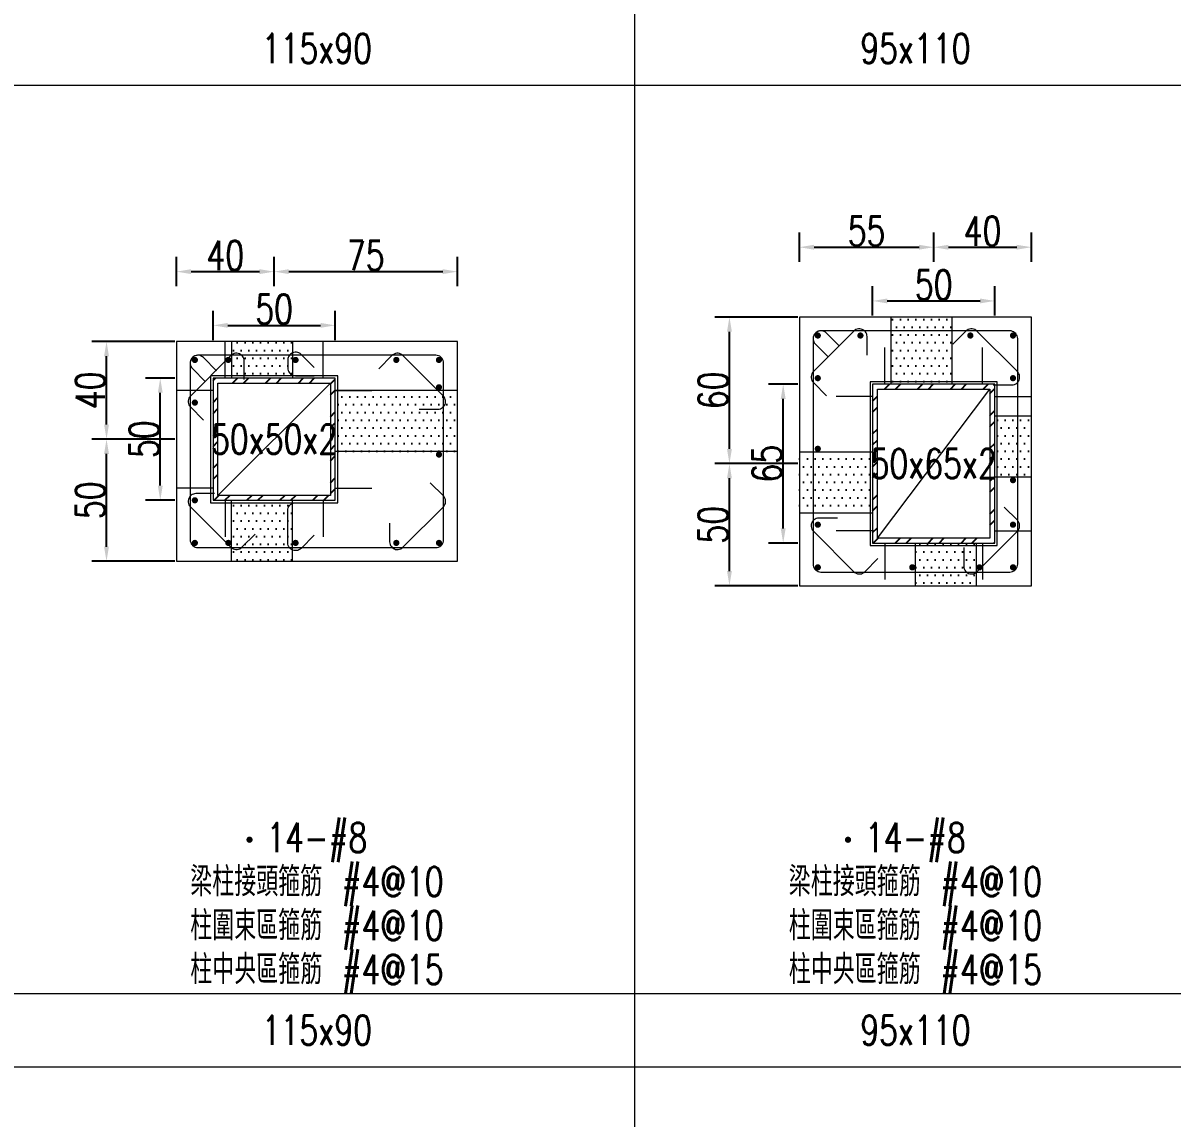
# Model space of a CAD drawing. Header units: millimetres. Extents: x 0 to 3905, y 0 to 8880.
# Drawn here: x 1969.7 to 2440.4, y 5607.1 to 6055.4 of the extents above; entities that cross this region are included whole.
import ezdxf
from ezdxf.enums import TextEntityAlignment as Align

# ---------------------------------------------------------------- set-up
doc = ezdxf.new("R2010")
doc.units = ezdxf.units.MM
doc.layers.get('DEFPOINTS').update_dxf_attribs({"color": 3})
for name, color, linetype in [('Hatch線', 6, 'Continuous'), ('TC-鋼粱', 132, 'Continuous'), ('主筋斷面', 2, 'Continuous'), ('文字-主筋根數', 7, 'Continuous'), ('文字-剪力筋 中央區', 7, 'Continuous'), ('文字-剪力筋-BC', 7, 'Continuous'), ('文字-剪力筋-圍束區', 7, 'Continuous'), ('文字-斷面尺寸', 7, 'Continuous'), ('文字-輔助字', 7, 'Continuous'), ('柱斷面線', 4, 'Continuous'), ('標註字', 4, 'Continuous'), ('箍筋線', 1, 'Continuous'), ('網格線', 7, 'Continuous'), ('鋼柱', 11, 'Continuous')]:
    doc.layers.add(name, color=color, linetype=linetype)
doc.styles.add('note', font='txt.shx', dxfattribs={"width": 0.75, "height": 12})
doc.styles.add('txt', font='txt.shx', dxfattribs={"height": 0.2, "bigfont": 'chineset.shx'})
doc.dimstyles.new('RCAD_DIM', dxfattribs={"dimtxt": 12, "dimasz": 6, "dimexe": 6, "dimexo": 0.625, "dimtad": 1, "dimdec": 0, "dimdsep": 46, "dimtxsty": 'note', "dimcen": 2.5, "dimclrd": 256, "dimclre": 256, "dimclrt": 256, "dimadec": 0, "dimazin": 0, "dimtfac": 1, "dimtmove": 0, "dimatfit": 3, "dimfxl": 0, "dimtolj": 1, "dimarcsym": 0})

# ---------------------------------------------------------------- blocks, each defined once
blk = doc.blocks.new('*D1158')
at = {"layer": 'DEFPOINTS', "color": 0}
for p in [(2097.5, 5931.62), (2047.5, 5925), (2097.5, 5925)]:
    blk.add_point(p, dxfattribs=at)
at = {"layer": '標註字', "lineweight": -2}
for p, q in [((2047.5, 5925.62), (2047.5, 5937.62)), ((2097.5, 5925.62), (2097.5, 5937.62)), ((2053.5, 5931.62), (2091.5, 5931.62))]:
    blk.add_line(p, q, dxfattribs=at)
at = {"layer": '標註字'}
for points in [[(2053.5, 5932.62), (2053.5, 5930.62), (2047.5, 5931.62)], [(2091.5, 5930.62), (2091.5, 5932.62), (2097.5, 5931.62)]]:
    blk.add_solid(points, dxfattribs=at)
at = {"layer": '標註字', "insert": (2072.5, 5938.25), "char_height": 12, "attachment_point": 5, "style": 'note'}
blk.add_mtext('\\A1;50', dxfattribs=at)
blk = doc.blocks.new('*D1159')
at = {"layer": 'DEFPOINTS', "color": 0}
for p in [(2025.88, 5910), (2032.5, 5910), (2032.5, 5860)]:
    blk.add_point(p, dxfattribs=at)
at = {"layer": '標註字', "lineweight": -2}
for p, q in [((2031.88, 5910), (2019.88, 5910)), ((2025.88, 5866), (2025.88, 5904)), ((2031.88, 5860), (2019.88, 5860))]:
    blk.add_line(p, q, dxfattribs=at)
at = {"layer": '標註字'}
for points in [[(2026.88, 5904), (2024.88, 5904), (2025.88, 5910)], [(2024.88, 5866), (2026.88, 5866), (2025.88, 5860)]]:
    blk.add_solid(points, dxfattribs=at)
at = {"layer": '標註字', "insert": (2019.25, 5885), "char_height": 12, "attachment_point": 5, "rotation": 90, "style": 'note'}
blk.add_mtext('\\A1;50', dxfattribs=at)
blk = doc.blocks.new('*D1160')
at = {"layer": 'DEFPOINTS', "color": 0}
for p in [(2072.5, 5953.62), (2032.5, 5947), (2072.5, 5947)]:
    blk.add_point(p, dxfattribs=at)
at = {"layer": '標註字', "lineweight": -2}
for p, q in [((2032.5, 5947.62), (2032.5, 5959.62)), ((2072.5, 5947.62), (2072.5, 5959.62)), ((2038.5, 5953.62), (2066.5, 5953.62))]:
    blk.add_line(p, q, dxfattribs=at)
at = {"layer": '標註字'}
for points in [[(2038.5, 5954.62), (2038.5, 5952.62), (2032.5, 5953.62)], [(2066.5, 5952.62), (2066.5, 5954.62), (2072.5, 5953.62)]]:
    blk.add_solid(points, dxfattribs=at)
at = {"layer": '標註字', "insert": (2052.5, 5960.25), "char_height": 12, "attachment_point": 5, "style": 'note'}
blk.add_mtext('\\A1;40', dxfattribs=at)
blk = doc.blocks.new('*D1161')
at = {"layer": 'DEFPOINTS', "color": 0}
for p in [(2147.5, 5953.62), (2072.5, 5947), (2147.5, 5947)]:
    blk.add_point(p, dxfattribs=at)
at = {"layer": '標註字', "lineweight": -2}
for p, q in [((2072.5, 5947.62), (2072.5, 5959.62)), ((2147.5, 5947.62), (2147.5, 5959.62)), ((2078.5, 5953.62), (2141.5, 5953.62))]:
    blk.add_line(p, q, dxfattribs=at)
at = {"layer": '標註字'}
for points in [[(2078.5, 5954.62), (2078.5, 5952.62), (2072.5, 5953.62)], [(2141.5, 5952.62), (2141.5, 5954.62), (2147.5, 5953.62)]]:
    blk.add_solid(points, dxfattribs=at)
at = {"layer": '標註字', "insert": (2110, 5960.25), "char_height": 12, "attachment_point": 5, "style": 'note'}
blk.add_mtext('\\A1;75', dxfattribs=at)
blk = doc.blocks.new('*D1162')
at = {"layer": 'DEFPOINTS', "color": 0}
for p in [(2003.88, 5885), (2032.5, 5885), (2032.5, 5835)]:
    blk.add_point(p, dxfattribs=at)
at = {"layer": '標註字', "lineweight": -2}
for p, q in [((2031.88, 5885), (1997.88, 5885)), ((2003.88, 5841), (2003.88, 5879)), ((2031.88, 5835), (1997.88, 5835))]:
    blk.add_line(p, q, dxfattribs=at)
at = {"layer": '標註字'}
for points in [[(2004.88, 5879), (2002.88, 5879), (2003.88, 5885)], [(2002.88, 5841), (2004.88, 5841), (2003.88, 5835)]]:
    blk.add_solid(points, dxfattribs=at)
at = {"layer": '標註字', "insert": (1997.25, 5860), "char_height": 12, "attachment_point": 5, "rotation": 90, "style": 'note'}
blk.add_mtext('\\A1;50', dxfattribs=at)
blk = doc.blocks.new('*D1163')
at = {"layer": 'DEFPOINTS', "color": 0}
for p in [(2003.88, 5925), (2032.5, 5925), (2032.5, 5885)]:
    blk.add_point(p, dxfattribs=at)
at = {"layer": '標註字', "lineweight": -2}
for p, q in [((2031.88, 5925), (1997.88, 5925)), ((2003.88, 5891), (2003.88, 5919)), ((2031.88, 5885), (1997.88, 5885))]:
    blk.add_line(p, q, dxfattribs=at)
at = {"layer": '標註字'}
for points in [[(2004.88, 5919), (2002.88, 5919), (2003.88, 5925)], [(2002.88, 5891), (2004.88, 5891), (2003.88, 5885)]]:
    blk.add_solid(points, dxfattribs=at)
at = {"layer": '標註字', "insert": (1997.25, 5905), "char_height": 12, "attachment_point": 5, "rotation": 90, "style": 'note'}
blk.add_mtext('\\A1;40', dxfattribs=at)
blk = doc.blocks.new('Circle_Filled')
at = {"const_width": 0.5}
blk.add_lwpolyline([(-0.25, 0, 1), (0.25, 0, 1)], format="xyb", close=True, dxfattribs=at)
blk = doc.blocks.new('*D1290')
at = {"layer": 'DEFPOINTS', "color": 0}
for p in [(2367.5, 5941.62), (2317.5, 5935), (2367.5, 5935)]:
    blk.add_point(p, dxfattribs=at)
at = {"layer": '標註字', "lineweight": -2}
for p, q in [((2317.5, 5935.62), (2317.5, 5947.62)), ((2367.5, 5935.62), (2367.5, 5947.62)), ((2323.5, 5941.62), (2361.5, 5941.62))]:
    blk.add_line(p, q, dxfattribs=at)
at = {"layer": '標註字'}
for points in [[(2323.5, 5942.62), (2323.5, 5940.62), (2317.5, 5941.62)], [(2361.5, 5940.62), (2361.5, 5942.62), (2367.5, 5941.62)]]:
    blk.add_solid(points, dxfattribs=at)
at = {"layer": '標註字', "insert": (2342.5, 5948.25), "char_height": 12, "attachment_point": 5, "style": 'note'}
blk.add_mtext('\\A1;50', dxfattribs=at)
blk = doc.blocks.new('*D1291')
at = {"layer": 'DEFPOINTS', "color": 0}
for p in [(2280.88, 5907.5), (2287.5, 5907.5), (2287.5, 5842.5)]:
    blk.add_point(p, dxfattribs=at)
at = {"layer": '標註字', "lineweight": -2}
for p, q in [((2286.88, 5907.5), (2274.88, 5907.5)), ((2280.88, 5848.5), (2280.88, 5901.5)), ((2286.88, 5842.5), (2274.88, 5842.5))]:
    blk.add_line(p, q, dxfattribs=at)
at = {"layer": '標註字'}
for points in [[(2281.88, 5901.5), (2279.88, 5901.5), (2280.88, 5907.5)], [(2279.88, 5848.5), (2281.88, 5848.5), (2280.88, 5842.5)]]:
    blk.add_solid(points, dxfattribs=at)
at = {"layer": '標註字', "insert": (2274.25, 5875), "char_height": 12, "attachment_point": 5, "rotation": 90, "style": 'note'}
blk.add_mtext('\\A1;65', dxfattribs=at)
blk = doc.blocks.new('*D1292')
at = {"layer": 'DEFPOINTS', "color": 0}
for p in [(2342.5, 5963.62), (2287.5, 5957), (2342.5, 5957)]:
    blk.add_point(p, dxfattribs=at)
at = {"layer": '標註字', "lineweight": -2}
for p, q in [((2287.5, 5957.62), (2287.5, 5969.62)), ((2342.5, 5957.62), (2342.5, 5969.62)), ((2293.5, 5963.62), (2336.5, 5963.62))]:
    blk.add_line(p, q, dxfattribs=at)
at = {"layer": '標註字'}
for points in [[(2293.5, 5964.62), (2293.5, 5962.62), (2287.5, 5963.62)], [(2336.5, 5962.62), (2336.5, 5964.62), (2342.5, 5963.62)]]:
    blk.add_solid(points, dxfattribs=at)
at = {"layer": '標註字', "insert": (2315, 5970.25), "char_height": 12, "attachment_point": 5, "style": 'note'}
blk.add_mtext('\\A1;55', dxfattribs=at)
blk = doc.blocks.new('*D1293')
at = {"layer": 'DEFPOINTS', "color": 0}
for p in [(2382.5, 5963.62), (2342.5, 5957), (2382.5, 5957)]:
    blk.add_point(p, dxfattribs=at)
at = {"layer": '標註字', "lineweight": -2}
for p, q in [((2342.5, 5957.62), (2342.5, 5969.62)), ((2382.5, 5957.62), (2382.5, 5969.62)), ((2348.5, 5963.62), (2376.5, 5963.62))]:
    blk.add_line(p, q, dxfattribs=at)
at = {"layer": '標註字'}
for points in [[(2348.5, 5964.62), (2348.5, 5962.62), (2342.5, 5963.62)], [(2376.5, 5962.62), (2376.5, 5964.62), (2382.5, 5963.62)]]:
    blk.add_solid(points, dxfattribs=at)
at = {"layer": '標註字', "insert": (2362.5, 5970.25), "char_height": 12, "attachment_point": 5, "style": 'note'}
blk.add_mtext('\\A1;40', dxfattribs=at)
blk = doc.blocks.new('*D1294')
at = {"layer": 'DEFPOINTS', "color": 0}
for p in [(2258.88, 5875), (2287.5, 5875), (2287.5, 5825)]:
    blk.add_point(p, dxfattribs=at)
at = {"layer": '標註字', "lineweight": -2}
for p, q in [((2286.88, 5875), (2252.88, 5875)), ((2258.88, 5831), (2258.88, 5869)), ((2286.88, 5825), (2252.88, 5825))]:
    blk.add_line(p, q, dxfattribs=at)
at = {"layer": '標註字'}
for points in [[(2259.88, 5869), (2257.88, 5869), (2258.88, 5875)], [(2257.88, 5831), (2259.88, 5831), (2258.88, 5825)]]:
    blk.add_solid(points, dxfattribs=at)
at = {"layer": '標註字', "insert": (2252.25, 5850), "char_height": 12, "attachment_point": 5, "rotation": 90, "style": 'note'}
blk.add_mtext('\\A1;50', dxfattribs=at)
blk = doc.blocks.new('*D1295')
at = {"layer": 'DEFPOINTS', "color": 0}
for p in [(2258.88, 5935), (2287.5, 5935), (2287.5, 5875)]:
    blk.add_point(p, dxfattribs=at)
at = {"layer": '標註字', "lineweight": -2}
for p, q in [((2286.88, 5935), (2252.88, 5935)), ((2258.88, 5881), (2258.88, 5929)), ((2286.88, 5875), (2252.88, 5875))]:
    blk.add_line(p, q, dxfattribs=at)
at = {"layer": '標註字'}
for points in [[(2259.88, 5929), (2257.88, 5929), (2258.88, 5935)], [(2257.88, 5881), (2259.88, 5881), (2258.88, 5875)]]:
    blk.add_solid(points, dxfattribs=at)
at = {"layer": '標註字', "insert": (2252.25, 5905), "char_height": 12, "attachment_point": 5, "rotation": 90, "style": 'note'}
blk.add_mtext('\\A1;60', dxfattribs=at)

msp = doc.modelspace()

# ---------------------------------------------------------------- hatches: boundary and pattern name
at = {"layer": 'Hatch線'}
h = msp.add_hatch(dxfattribs=at)
h.set_pattern_fill('ANSI32', color=256, style=0)
h.paths.add_polyline_path([(2047.5, 5860), (2097.5, 5860), (2097.5, 5910), (2047.5, 5910)], flags=17)
h.paths.add_polyline_path([(2049.5, 5862), (2049.5, 5908), (2095.5, 5908), (2095.5, 5862)])
h = msp.add_hatch(dxfattribs=at)
h.set_pattern_fill('ANSI32', color=256, style=0)
h.paths.add_polyline_path([(2317.5, 5842.5), (2367.5, 5842.5), (2367.5, 5907.5), (2317.5, 5907.5)], flags=17)
h.paths.add_polyline_path([(2319.5, 5844.5), (2319.5, 5905.5), (2365.5, 5905.5), (2365.5, 5844.5)])
at = {"layer": 'TC-鋼粱'}
h = msp.add_hatch(dxfattribs=at)
h.set_pattern_fill('DOTS', color=256, scale=2, style=0)
h.paths.add_polyline_path([(2349.91, 5935), (2324.91, 5935), (2324.91, 5907.5), (2349.91, 5907.5)], flags=17)
h = msp.add_hatch(dxfattribs=at)
h.set_pattern_fill('DOTS', color=256, scale=2, style=0)
h.paths.add_polyline_path([(2080, 5925), (2055, 5925), (2055, 5910), (2080, 5910)], flags=17)
h = msp.add_hatch(dxfattribs=at)
h.set_pattern_fill('DOTS', color=256, scale=2, style=0)
h.paths.add_polyline_path([(2147.5, 5880), (2147.5, 5905), (2097.5, 5905), (2097.5, 5880)], flags=17)
h = msp.add_hatch(dxfattribs=at)
h.set_pattern_fill('DOTS', color=256, scale=2, style=0)
h.paths.add_polyline_path([(2382.5, 5869.5), (2382.5, 5894.5), (2367.5, 5894.5), (2367.5, 5869.5)], flags=17)
h = msp.add_hatch(dxfattribs=at)
h.set_pattern_fill('DOTS', color=256, scale=2, style=0)
h.paths.add_polyline_path([(2287.5, 5879.81), (2287.5, 5854.81), (2317.5, 5854.81), (2317.5, 5879.81)], flags=17)
h = msp.add_hatch(dxfattribs=at)
h.set_pattern_fill('DOTS', color=256, scale=2, style=0)
h.paths.add_polyline_path([(2055, 5835), (2080, 5835), (2080, 5860), (2055, 5860)], flags=17)
h = msp.add_hatch(dxfattribs=at)
h.set_pattern_fill('DOTS', color=256, scale=2, style=0)
h.paths.add_polyline_path([(2335, 5825), (2360, 5825), (2360, 5842.5), (2335, 5842.5)], flags=17)

# ---------------------------------------------------------------- linework, layer by layer
at = {"layer": 'DEFPOINTS', "lineweight": 5}
for points in [[(2052.5, 5910), (2052.5, 5925)], [(2092.5, 5910), (2092.5, 5925)], [(2322.5, 5907.5), (2322.5, 5922.5)], [(2362.5, 5907.5), (2362.5, 5922.5)], [(2047.5, 5859), (2098.5, 5859), (2098.5, 5911), (2046.5, 5911), (2046.5, 5859), (2047.5, 5859)], [(2317.5, 5841.5), (2368.5, 5841.5), (2368.5, 5908.5), (2316.5, 5908.5), (2316.5, 5841.5), (2317.5, 5841.5)], [(2047.5, 5905), (2032.5, 5905)], [(2049.5, 5862), (2095.5, 5908)], [(2097.5, 5905), (2112.5, 5905)], [(2319.5, 5844.5), (2365.5, 5905.5)], [(2317.5, 5902.5), (2302.5, 5902.5)], [(2367.5, 5902.5), (2382.5, 5902.5)], [(2047.5, 5865), (2032.5, 5865)], [(2097.5, 5865), (2112.5, 5865)], [(2052.5, 5860), (2052.5, 5845)], [(2092.5, 5860), (2092.5, 5845)], [(2317.5, 5847.5), (2302.5, 5847.5)], [(2367.5, 5847.5), (2382.5, 5847.5)], [(2322.5, 5842.5), (2322.5, 5827.5)], [(2362.5, 5842.5), (2362.5, 5827.5)]]:
    msp.add_lwpolyline(points, dxfattribs=at)
at = {"layer": 'TC-鋼粱', "lineweight": 5}
for points in [[(2324.91, 5935), (2324.91, 5907.5)], [(2349.91, 5935), (2349.91, 5907.5)], [(2055, 5925), (2055, 5910)], [(2080, 5925), (2080, 5910)], [(2147.5, 5905), (2097.5, 5905)], [(2382.5, 5894.5), (2367.5, 5894.5)], [(2147.5, 5880), (2097.5, 5880)], [(2287.5, 5879.81), (2317.5, 5879.81)], [(2382.5, 5869.5), (2367.5, 5869.5)], [(2055, 5835), (2055, 5860)], [(2080, 5835), (2080, 5860)], [(2287.5, 5854.81), (2317.5, 5854.81)], [(2335, 5825), (2335, 5842.5)], [(2360, 5825), (2360, 5842.5)]]:
    msp.add_lwpolyline(points, dxfattribs=at)
at = {"layer": '柱斷面線', "lineweight": 5}
for points in [[(2287.5, 5825), (2382.5, 5825), (2382.5, 5935), (2287.5, 5935), (2287.5, 5825)], [(2032.5, 5835), (2147.5, 5835), (2147.5, 5925), (2032.5, 5925), (2032.5, 5835)]]:
    msp.add_lwpolyline(points, dxfattribs=at)
at = {"layer": '箍筋線', "lineweight": 5}
for points in [[(2315.23, 5919.39), (2315.23, 5927.01), (2315.18, 5927.54), (2315.05, 5928.06), (2314.83, 5928.55), (2314.53, 5928.99), (2314.17, 5929.38), (2313.74, 5929.7), (2313.27, 5929.94), (2312.76, 5930.11), (2312.23, 5930.18), (2311.7, 5930.17), (2311.17, 5930.06), (2310.67, 5929.87), (2310.21, 5929.6), (2309.81, 5929.26), (2293.24, 5912.69), (2292.89, 5912.27), (2292.61, 5911.79), (2292.42, 5911.27), (2292.33, 5910.73), (2292.33, 5910.17), (2292.42, 5909.63), (2292.61, 5909.11), (2292.89, 5908.63), (2293.24, 5908.2), (2298.63, 5902.82)], [(2303.94, 5923.05), (2298.56, 5928.44), (2298.15, 5928.78), (2297.69, 5929.05), (2297.19, 5929.24), (2296.67, 5929.35), (2296.13, 5929.36), (2295.6, 5929.29), (2295.09, 5929.12), (2294.62, 5928.88), (2294.19, 5928.56), (2293.83, 5928.17), (2293.53, 5927.73), (2293.31, 5927.24), (2293.18, 5926.72), (2293.13, 5926.19), (2293.13, 5833.81), (2293.18, 5833.26), (2293.33, 5832.72), (2293.56, 5832.22), (2293.88, 5831.77), (2294.27, 5831.38), (2294.72, 5831.06), (2295.22, 5830.83), (2295.76, 5830.68), (2296.31, 5830.63), (2373.69, 5830.63), (2374.24, 5830.68), (2374.78, 5830.83), (2375.28, 5831.06), (2375.73, 5831.38), (2376.12, 5831.77), (2376.44, 5832.22), (2376.67, 5832.72), (2376.82, 5833.26), (2376.87, 5833.81), (2376.87, 5926.19), (2376.82, 5926.74), (2376.67, 5927.28), (2376.44, 5927.78), (2376.12, 5928.23), (2375.73, 5928.62), (2375.28, 5928.94), (2374.78, 5929.17), (2374.24, 5929.32), (2373.69, 5929.37), (2296.31, 5929.37), (2295.78, 5929.32), (2295.26, 5929.19), (2294.77, 5928.97), (2294.33, 5928.67), (2293.94, 5928.31), (2293.62, 5927.88), (2293.38, 5927.41), (2293.21, 5926.9), (2293.14, 5926.37), (2293.15, 5925.83), (2293.26, 5925.31), (2293.45, 5924.81), (2293.72, 5924.35), (2294.06, 5923.94), (2299.45, 5918.56)], [(2366.89, 5907.27), (2374.51, 5907.27), (2375.04, 5907.32), (2375.56, 5907.45), (2376.05, 5907.67), (2376.49, 5907.97), (2376.88, 5908.33), (2377.2, 5908.76), (2377.44, 5909.23), (2377.61, 5909.74), (2377.68, 5910.27), (2377.67, 5910.8), (2377.56, 5911.33), (2377.37, 5911.83), (2377.1, 5912.29), (2376.76, 5912.69), (2360.19, 5929.26), (2359.77, 5929.61), (2359.29, 5929.89), (2358.77, 5930.08), (2358.23, 5930.17), (2357.67, 5930.17), (2357.13, 5930.08), (2356.61, 5929.89), (2356.13, 5929.61), (2355.7, 5929.26), (2350.32, 5923.87)], [(2060.23, 5909.39), (2060.23, 5917.01), (2060.18, 5917.54), (2060.05, 5918.06), (2059.83, 5918.55), (2059.53, 5918.99), (2059.17, 5919.38), (2058.74, 5919.7), (2058.27, 5919.94), (2057.76, 5920.11), (2057.23, 5920.18), (2056.7, 5920.17), (2056.17, 5920.06), (2055.67, 5919.87), (2055.21, 5919.6), (2054.81, 5919.26), (2038.24, 5902.69), (2037.89, 5902.27), (2037.61, 5901.79), (2037.42, 5901.27), (2037.33, 5900.73), (2037.33, 5900.17), (2037.42, 5899.63), (2037.61, 5899.11), (2037.89, 5898.63), (2038.24, 5898.2), (2043.63, 5892.82)], [(2048.94, 5913.05), (2043.56, 5918.44), (2043.15, 5918.78), (2042.69, 5919.05), (2042.19, 5919.24), (2041.67, 5919.35), (2041.13, 5919.36), (2040.6, 5919.29), (2040.09, 5919.12), (2039.62, 5918.88), (2039.19, 5918.56), (2038.83, 5918.17), (2038.53, 5917.73), (2038.31, 5917.24), (2038.18, 5916.72), (2038.13, 5916.19), (2038.13, 5843.81), (2038.18, 5843.26), (2038.33, 5842.72), (2038.56, 5842.22), (2038.88, 5841.77), (2039.27, 5841.38), (2039.72, 5841.06), (2040.22, 5840.83), (2040.76, 5840.68), (2041.31, 5840.63), (2138.69, 5840.63), (2139.24, 5840.68), (2139.78, 5840.83), (2140.28, 5841.06), (2140.73, 5841.38), (2141.12, 5841.77), (2141.44, 5842.22), (2141.67, 5842.72), (2141.82, 5843.26), (2141.87, 5843.81), (2141.87, 5916.19), (2141.82, 5916.74), (2141.67, 5917.28), (2141.44, 5917.78), (2141.12, 5918.23), (2140.73, 5918.62), (2140.28, 5918.94), (2139.78, 5919.17), (2139.24, 5919.32), (2138.69, 5919.37), (2041.31, 5919.37), (2040.78, 5919.32), (2040.26, 5919.19), (2039.77, 5918.97), (2039.33, 5918.67), (2038.94, 5918.31), (2038.62, 5917.88), (2038.38, 5917.41), (2038.21, 5916.9), (2038.14, 5916.37), (2038.15, 5915.83), (2038.26, 5915.31), (2038.45, 5914.81), (2038.72, 5914.35), (2039.06, 5913.94), (2044.45, 5908.56)], [(2088.9, 5914.32), (2083.52, 5919.71), (2083.11, 5920.05), (2082.65, 5920.32), (2082.15, 5920.51), (2081.63, 5920.62), (2081.09, 5920.63), (2080.56, 5920.56), (2080.05, 5920.39), (2079.58, 5920.15), (2079.15, 5919.83), (2078.79, 5919.44), (2078.49, 5919), (2078.27, 5918.51), (2078.14, 5917.99), (2078.09, 5917.46), (2078.09, 5914.17), (2078.14, 5913.62), (2078.29, 5913.09), (2078.52, 5912.59), (2078.84, 5912.13), (2079.23, 5911.74), (2079.68, 5911.43), (2080.18, 5911.19), (2080.72, 5911.05), (2081.27, 5911), (2088.89, 5911)], [(2131.89, 5897.27), (2139.51, 5897.27), (2140.04, 5897.32), (2140.56, 5897.45), (2141.05, 5897.67), (2141.49, 5897.97), (2141.88, 5898.33), (2142.2, 5898.76), (2142.44, 5899.23), (2142.61, 5899.74), (2142.68, 5900.27), (2142.67, 5900.8), (2142.56, 5901.33), (2142.37, 5901.83), (2142.1, 5902.29), (2141.76, 5902.69), (2125.19, 5919.26), (2124.77, 5919.61), (2124.29, 5919.89), (2123.77, 5920.08), (2123.23, 5920.17), (2122.67, 5920.17), (2122.13, 5920.08), (2121.61, 5919.89), (2121.13, 5919.61), (2120.7, 5919.26), (2115.32, 5913.87)], [(2119.77, 5850.61), (2119.77, 5842.99), (2119.82, 5842.46), (2119.95, 5841.94), (2120.17, 5841.45), (2120.47, 5841.01), (2120.83, 5840.62), (2121.26, 5840.3), (2121.73, 5840.06), (2122.24, 5839.89), (2122.77, 5839.82), (2123.3, 5839.83), (2123.83, 5839.94), (2124.33, 5840.13), (2124.79, 5840.4), (2125.19, 5840.74), (2141.76, 5857.31), (2142.11, 5857.73), (2142.39, 5858.21), (2142.58, 5858.73), (2142.67, 5859.27), (2142.67, 5859.83), (2142.58, 5860.37), (2142.39, 5860.89), (2142.11, 5861.37), (2141.76, 5861.8), (2136.37, 5867.18)], [(2048.11, 5862.73), (2040.49, 5862.73), (2039.96, 5862.68), (2039.44, 5862.55), (2038.95, 5862.33), (2038.51, 5862.03), (2038.12, 5861.67), (2037.8, 5861.24), (2037.56, 5860.77), (2037.39, 5860.26), (2037.32, 5859.73), (2037.33, 5859.2), (2037.44, 5858.67), (2037.63, 5858.17), (2037.9, 5857.71), (2038.24, 5857.31), (2054.81, 5840.74), (2055.23, 5840.39), (2055.71, 5840.11), (2056.23, 5839.92), (2056.77, 5839.83), (2057.33, 5839.83), (2057.87, 5839.92), (2058.39, 5840.11), (2058.87, 5840.39), (2059.3, 5840.74), (2064.68, 5846.13)], [(2088.9, 5845.68), (2083.52, 5840.29), (2083.11, 5839.95), (2082.65, 5839.68), (2082.15, 5839.49), (2081.63, 5839.38), (2081.09, 5839.37), (2080.56, 5839.44), (2080.05, 5839.61), (2079.58, 5839.85), (2079.15, 5840.17), (2078.79, 5840.56), (2078.49, 5841), (2078.27, 5841.49), (2078.14, 5842.01), (2078.09, 5842.54), (2078.09, 5855.83), (2078.14, 5856.38), (2078.29, 5856.91), (2078.52, 5857.41), (2078.84, 5857.87), (2079.23, 5858.26), (2079.68, 5858.57), (2080.18, 5858.81), (2080.72, 5858.95), (2081.27, 5859), (2088.89, 5859)], [(2354.77, 5840.61), (2354.77, 5832.99), (2354.82, 5832.46), (2354.95, 5831.94), (2355.17, 5831.45), (2355.47, 5831.01), (2355.83, 5830.62), (2356.26, 5830.3), (2356.73, 5830.06), (2357.24, 5829.89), (2357.77, 5829.82), (2358.3, 5829.83), (2358.83, 5829.94), (2359.33, 5830.13), (2359.79, 5830.4), (2360.19, 5830.74), (2376.76, 5847.31), (2377.11, 5847.73), (2377.39, 5848.21), (2377.58, 5848.73), (2377.67, 5849.27), (2377.67, 5849.83), (2377.58, 5850.37), (2377.39, 5850.89), (2377.11, 5851.37), (2376.76, 5851.8), (2371.37, 5857.18)], [(2303.11, 5852.73), (2295.49, 5852.73), (2294.96, 5852.68), (2294.44, 5852.55), (2293.95, 5852.33), (2293.51, 5852.03), (2293.12, 5851.67), (2292.8, 5851.24), (2292.56, 5850.77), (2292.39, 5850.26), (2292.32, 5849.73), (2292.33, 5849.2), (2292.44, 5848.67), (2292.63, 5848.17), (2292.9, 5847.71), (2293.24, 5847.31), (2309.81, 5830.74), (2310.23, 5830.39), (2310.71, 5830.11), (2311.23, 5829.92), (2311.77, 5829.83), (2312.33, 5829.83), (2312.87, 5829.92), (2313.39, 5830.11), (2313.87, 5830.39), (2314.3, 5830.74), (2319.68, 5836.13)]]:
    msp.add_lwpolyline(points, dxfattribs=at)
at = {"layer": '網格線', "lineweight": 5}
for points in [[(2220, 6060), (2220, 6030)], [(1960, 6030), (2220, 6030)], [(2220, 6030), (2450, 6030)], [(2220, 6030), (2220, 5658)], [(1960, 5658), (2220, 5658)], [(2220, 5658), (2450, 5658)], [(2220, 5658), (2220, 5628)], [(1960, 5628), (2220, 5628)], [(2220, 5628), (2450, 5628)], [(2220, 5628), (2220, 5256)]]:
    msp.add_lwpolyline(points, dxfattribs=at)
at = {"layer": '鋼柱', "lineweight": 5}
for points in [[(2047.5, 5860), (2097.5, 5860), (2097.5, 5910), (2047.5, 5910), (2047.5, 5860)], [(2049.5, 5862), (2049.5, 5908), (2095.5, 5908), (2095.5, 5862), (2049.5, 5862)], [(2317.5, 5842.5), (2367.5, 5842.5), (2367.5, 5907.5), (2317.5, 5907.5), (2317.5, 5842.5)], [(2319.5, 5844.5), (2319.5, 5905.5), (2365.5, 5905.5), (2365.5, 5844.5), (2319.5, 5844.5)]]:
    msp.add_lwpolyline(points, dxfattribs=at)

# ---------------------------------------------------------------- block references
at = {"layer": '主筋斷面', "lineweight": 5, "xscale": 2.539999961853027, "yscale": 2.539999961853027}
for p in [(2295.04, 5927.46), (2312.5, 5927.46), (2357.5, 5927.46), (2374.96, 5927.46), (2040.04, 5917.46), (2053.73, 5917.46), (2081.27, 5917.46), (2122.5, 5917.46), (2139.96, 5917.46), (2295.04, 5910), (2374.96, 5910), (2139.96, 5906.27), (2040.04, 5900), (2139.96, 5878.73), (2295.04, 5881.08), (2374.96, 5868.23), (2040.04, 5860), (2295.04, 5850), (2374.96, 5850), (2040.04, 5842.54), (2053.73, 5842.54), (2081.27, 5842.54), (2122.5, 5842.54), (2139.96, 5842.54), (2295.04, 5832.54), (2333.73, 5832.54), (2361.27, 5832.54), (2374.96, 5832.54), (2062.42, 5721), (2307.42, 5721)]:
    msp.add_blockref('Circle_Filled', p, dxfattribs=at)

# ---------------------------------------------------------------- texts
at = {"layer": '文字-主筋根數', "style": 'txt', "width": 0.75}
for p in [(2090, 5721), (2335, 5721)]:
    msp.add_text('14-#8', height=12, dxfattribs=at).set_placement(p, align=Align.MIDDLE)
at = {"layer": '文字-剪力筋 中央區', "style": 'txt', "width": 0.75}
for p in [(2090, 5667), (2335, 5667)]:
    msp.add_text('柱中央區箍筋 #4@15', height=12, dxfattribs=at).set_placement(p, align=Align.MIDDLE)
at = {"layer": '文字-剪力筋-BC', "style": 'txt', "width": 0.75}
for p in [(2090, 5703), (2335, 5703)]:
    msp.add_text('梁柱接頭箍筋 #4@10', height=12, dxfattribs=at).set_placement(p, align=Align.MIDDLE)
at = {"layer": '文字-剪力筋-圍束區', "style": 'txt', "width": 0.75}
for p in [(2090, 5685), (2335, 5685)]:
    msp.add_text('柱圍束區箍筋 #4@10', height=12, dxfattribs=at).set_placement(p, align=Align.MIDDLE)
at = {"layer": '文字-斷面尺寸', "style": 'txt', "width": 0.75}
for s, p in [('115x90', (2090, 6045)), ('95x110', (2335, 6045)), ('115x90', (2090, 5643)), ('95x110', (2335, 5643))]:
    msp.add_text(s, height=12, dxfattribs=at).set_placement(p, align=Align.MIDDLE)
at = {"layer": '文字-輔助字', "style": 'txt', "width": 0.75}
for s, p in [('50x50x2', (2072.5, 5885)), ('50x65x2', (2342.5, 5875))]:
    msp.add_text(s, height=12, dxfattribs=at).set_placement(p, align=Align.MIDDLE)

# ---------------------------------------------------------------- dimensions: what is measured, and where the dimension line sits
at = {"layer": '標註字'}
for base, p1, p2, picture, middle in [((2342.5, 5963.62), (2287.5, 5957), (2342.5, 5957), '*D1292', (2315, 5970.25)), ((2382.5, 5963.62), (2342.5, 5957), (2382.5, 5957), '*D1293', (2362.5, 5970.25)), ((2072.5, 5953.62), (2032.5, 5947), (2072.5, 5947), '*D1160', (2052.5, 5960.25)), ((2147.5, 5953.62), (2072.5, 5947), (2147.5, 5947), '*D1161', (2110, 5960.25)), ((2367.5, 5941.62), (2317.5, 5935), (2367.5, 5935), '*D1290', (2342.5, 5948.25)), ((2097.5, 5931.62), (2047.5, 5925), (2097.5, 5925), '*D1158', (2072.5, 5938.25))]:
    dim = msp.add_linear_dim(base=base, p1=p1, p2=p2, dimstyle='RCAD_DIM', dxfattribs=at)
    dim.commit()
    dim.dimension.update_dxf_attribs({"geometry": picture, "text_midpoint": middle})
for base, p1, p2, picture, middle in [((2258.88, 5935), (2287.5, 5875), (2287.5, 5935), '*D1295', (2252.25, 5905)), ((2003.88, 5925), (2032.5, 5885), (2032.5, 5925), '*D1163', (1997.25, 5905)), ((2025.88, 5910), (2032.5, 5860), (2032.5, 5910), '*D1159', (2019.25, 5885)), ((2280.88, 5907.5), (2287.5, 5842.5), (2287.5, 5907.5), '*D1291', (2274.25, 5875)), ((2003.88, 5885), (2032.5, 5835), (2032.5, 5885), '*D1162', (1997.25, 5860)), ((2258.88, 5875), (2287.5, 5825), (2287.5, 5875), '*D1294', (2252.25, 5850))]:
    dim = msp.add_linear_dim(base=base, p1=p1, p2=p2, angle=90, dimstyle='RCAD_DIM', dxfattribs=at)
    dim.commit()
    dim.dimension.update_dxf_attribs({"geometry": picture, "text_midpoint": middle})

doc.saveas('drawing.dxf')
